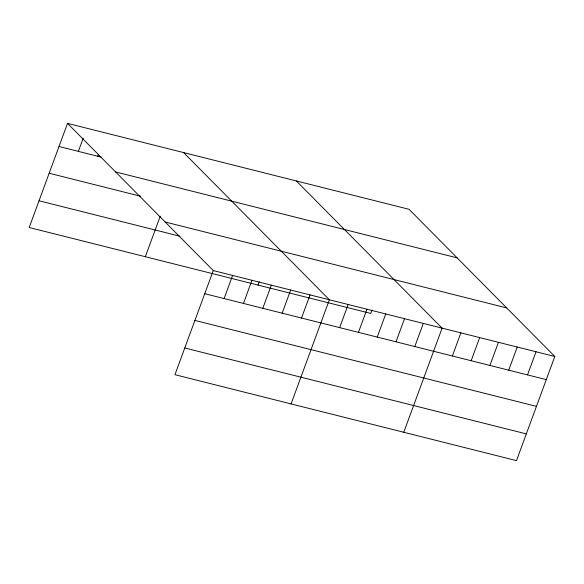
<?xml version="1.0" encoding="UTF-8"?>
<svg xmlns="http://www.w3.org/2000/svg" width="584" height="584" viewBox="0 0 584 584"><rect width="100%" height="100%" fill="white"/><g stroke="black" fill="none" stroke-linecap="round" stroke-linejoin="round"><path stroke-width="0.88" d="M67.518 123.377L213.262 270.56L174.945 374.694L516.482 460.623L554.8 356.488L409.055 209.306L67.518 123.377L29.2 227.512L370.738 313.44L371.971 310.097M78.358 151.373L83.22 138.16M97.71 156.242L98.316 154.592M145.321 256.726L160.228 216.226M224.103 298.563L232.614 275.429M243.455 303.432L251.967 280.298M258.033 285.08L259.26 281.736M262.815 308.301L271.319 285.167M282.167 313.17L290.679 290.036M301.519 318.039L310.031 294.913M291.073 403.916L329.383 299.782L183.639 152.592M339.654 327.639L348.166 304.505M358.445 332.362L366.956 309.228M377.227 337.085L385.739 313.958M396.01 341.815L404.522 318.682M414.793 346.538L423.305 323.405M403.778 432.269L442.095 328.135L296.344 180.945M452.366 355.992L460.878 332.858M471.149 360.715L479.661 337.589M489.932 365.445L498.444 342.312M508.722 370.168L517.234 347.035M527.505 374.899L536.017 351.765M59.006 146.504L101.229 157.132M115.61 171.944L457.148 257.873M49.165 173.236L140.656 196.253M165.162 221.993L506.7 307.921M39.033 200.779L179.923 236.221M213.262 270.56L554.8 356.488M204.75 293.694L546.288 379.622M194.917 320.426L536.455 406.354M184.778 347.969L526.323 433.897"/></g></svg>
